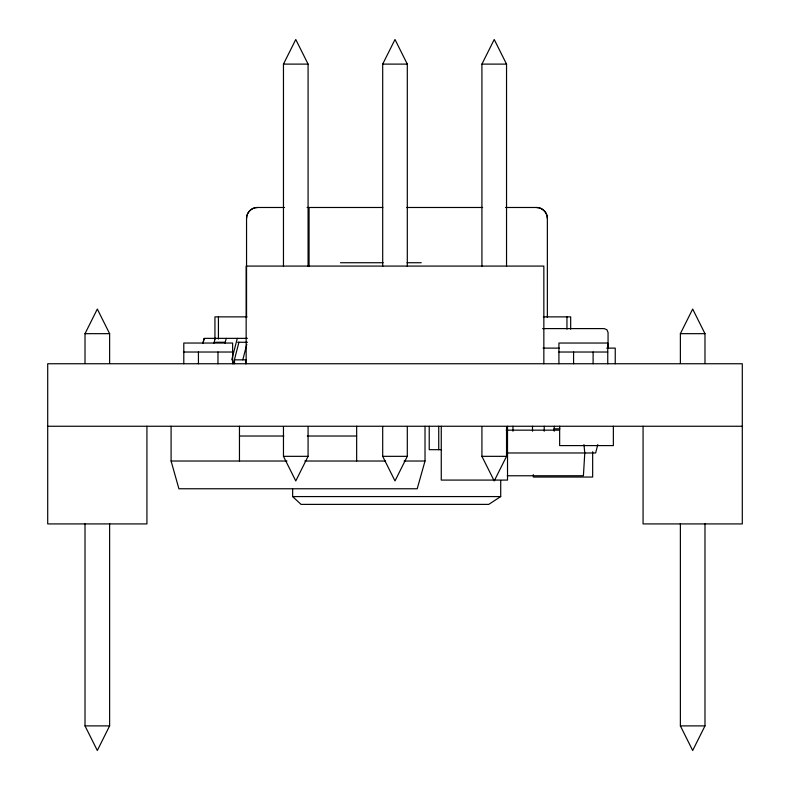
<?xml version="1.0" encoding="UTF-8"?>
<svg xmlns="http://www.w3.org/2000/svg" width="790" height="790" viewBox="0 0 790 790"><rect width="100%" height="100%" fill="white"/><g stroke="black" fill="none" stroke-linecap="round" stroke-linejoin="round"><path stroke-width="1.19" d="M246.549 317.531L246.549 218.425C246.431 212.579 251.645 207.365 257.491 207.484L284.499 207.484M597.783 444.612L595.64 452.976L506.469 452.976M202.902 343.127L204.136 338.357L247.408 338.357M202.902 343.522L204.136 338.742M213.952 343.127L215.186 338.357M225.002 343.127L226.236 338.357M231.756 359.845L237.286 338.357M233.396 363.746L238.926 342.258M242.806 359.845L246.796 344.322M425.02 426.254L425.02 461.024L417.209 488.763L178.905 488.763L171.094 461.024L171.094 426.254M85.014 363.272L85.014 333.666L97.318 309.058L109.622 333.666L109.622 363.272M283.462 266.388L283.462 64.109L295.776 39.5L308.08 64.109L308.08 266.388M382.696 266.388L382.696 64.109L395 39.5L407.304 64.109L407.304 266.388M109.622 523.612L109.622 725.892L97.318 750.5L85.014 725.892L85.014 523.612M481.92 266.388L481.92 64.109L494.224 39.5L506.538 64.109L506.538 266.388M308.08 426.728L308.08 456.334L295.776 480.942L283.462 456.334L283.462 426.728M407.304 426.728L407.304 456.334L395 480.942L382.696 456.334L382.696 426.728M506.538 426.728L506.538 456.334L494.224 480.942L481.92 456.334L481.92 426.728M680.378 363.272L680.378 333.666L692.682 309.058L704.986 333.666L704.986 363.272M704.986 523.612L704.986 725.892L692.682 750.5L680.378 725.892L680.378 523.612M500.712 480.537L500.712 496.574L488.753 504.385L301.039 504.385L292.646 496.574L292.646 489.168M283.462 64.109L308.08 64.109M382.696 64.109L407.304 64.109M481.92 64.109L506.538 64.109M307.103 207.484L382.814 207.484M406.771 207.484L482.601 207.484M505.56 207.484L536.42 207.484C542.266 207.365 547.48 212.579 547.361 218.425L547.361 317.531M340.46 262.734L383.17 262.734M407.018 262.734L421.238 262.734M246.964 316.869L214.939 316.869L214.939 339.078M543.441 316.869L570.676 316.869L570.676 329.203M542.651 328.591L604.133 328.591L606.908 329.736L608.063 332.491L608.063 348.123M85.014 333.666L109.622 333.666M680.378 333.666L704.986 333.666M215.512 342.258L225.347 342.258M237.612 342.258L247.448 342.258M543.076 348.123L559.29 348.123M606.681 348.123L615.242 348.123L615.242 363.746M183.794 352.024L232.625 352.024M558.925 352.024L607.757 352.024M246.49 359.845L234.521 359.845L234.521 363.746M47.706 426.254L742.294 426.254M553.909 428.832L559.962 428.832M506.242 430.155L559.172 430.155M239.459 436.021L283.867 436.021M307.31 436.021L356.655 436.021M441.521 449.688L429.227 449.688L429.227 426.254M283.462 456.334L308.08 456.334M382.696 456.334L407.304 456.334M481.92 456.334L506.538 456.334M171.094 461.024L286.968 461.024M304.841 461.024L385.579 461.024M404.065 461.024L425.02 461.024M507.308 475.778L583.415 475.738L584.778 452.976L583.958 444.572M292.646 496.574L500.712 496.574M85.014 725.892L109.622 725.892M680.378 725.892L704.986 725.892M643.07 426.254L643.07 523.918L742.294 523.918L742.294 363.746L47.706 363.746L47.706 523.918L146.93 523.918L146.93 426.254M613.356 426.254L613.356 445.59L559.646 445.59L559.646 426.254M607.757 363.746L607.757 343.038L558.925 343.038L558.925 363.746M593.102 352.024L593.102 363.746M592.658 451.732L592.658 477.041L533.329 477.041L533.329 474.632M573.57 352.024L573.57 363.746M566.953 316.869L566.953 329.203M554.234 426.254L554.234 431.192M544.221 426.254L544.221 431.192M543.846 363.746L543.846 266.082L246.154 266.082L246.154 363.746M532.5 426.254L532.5 431.192M512.967 426.254L512.967 431.192M507.516 426.254L507.516 480.083L441.264 480.083L441.264 426.254M438.736 426.254L438.736 449.688M356.655 426.254L356.655 461.024M309.058 207.484L309.058 266.546M245.572 359.845L245.572 363.746M239.459 426.254L239.459 461.024M232.625 363.746L232.625 343.038L183.794 343.038L183.794 363.746M218.425 316.869L218.425 339.078M217.971 352.024L217.971 363.746M198.438 352.024L198.438 363.746M246.549 218.425A10.942 10.942 0 0 1 257.491 207.484M536.42 207.484A10.942 10.942 0 0 1 547.361 218.425"/></g></svg>
